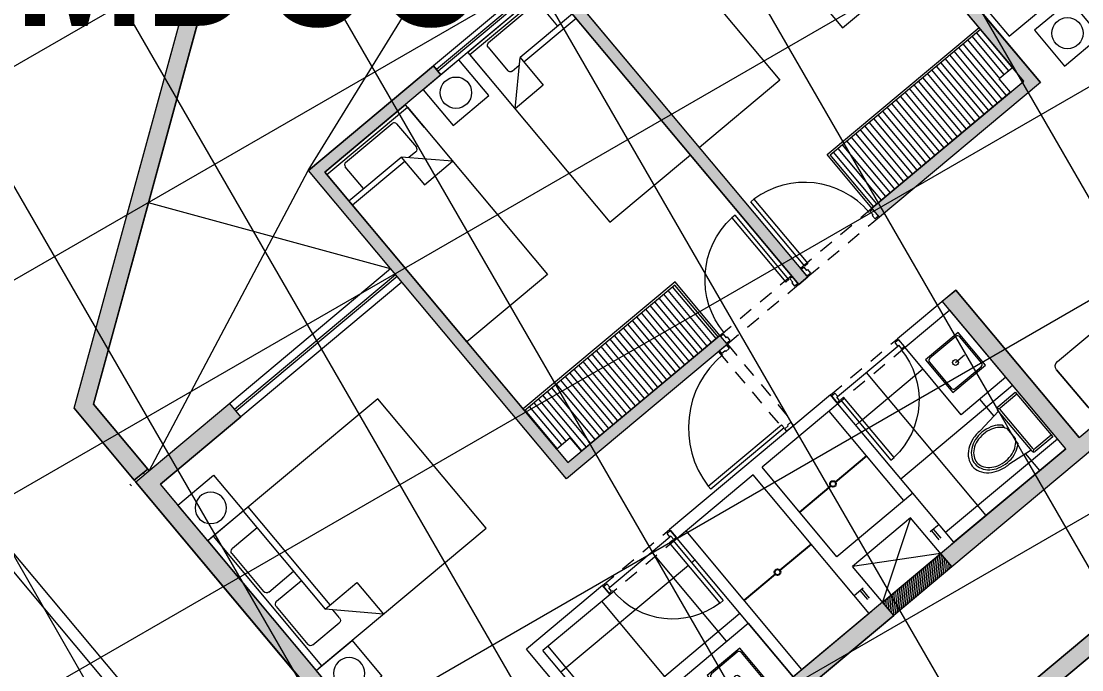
# Model space of a CAD drawing. Header units: inches. Extents: x 0 to 766, y -245 to 236.
# Drawn here: x 228.53 to 237.63, y 38.24 to 43.8 of the extents above; entities that cross this region are included whole.
import ezdxf

# ---------------------------------------------------------------- set-up
doc = ezdxf.new("R2010")
doc.units = ezdxf.units.IN
doc.header["$MEASUREMENT"] = 0
doc.set_wipeout_variables(frame=1)
doc.linetypes.add('DASHED2', pattern=[0.375, 0.25, -0.125])
doc.linetypes.add('HIDDEN2', pattern=[0.1875, 0.125, -0.0625])
for name, color, linetype, lineweight in [('A-PLACAS', 251, 'Continuous', 9), ('CLOSET', 251, 'Continuous', 9), ('DLP_ETAPAS', 251, 'Continuous', 9), ('DLP_HATCH', 251, 'Continuous', 9), ('HATCH', 251, 'Continuous', 9), ('MOBILIARIO', 251, 'Continuous', 9), ('MURO-BAJO', 251, 'Continuous', 9), ('MUROS', 251, 'Continuous', 9), ('PROYECCION', 251, 'DASHED2', 9), ('PROYECCIONES', 251, 'HIDDEN2', 9), ('PUERTAS', 251, 'Continuous', 9), ('SANITARIOS', 251, 'Continuous', 9), ('TITULOS', 251, 'Continuous', 9), ('VIDRIOS', 251, 'Continuous', 9), ('XREF_PAISAJISMO_200612$0$A-MURO BAJO', 251, 'Continuous', 9), ('XREF_PAISAJISMO_200612$0$HATCH MUROS', 251, 'Continuous', 9)]:
    doc.layers.add(name, color=color, linetype=linetype, lineweight=lineweight)
doc.styles.add('2000-TITULO', font='arialbd.ttf', dxfattribs={"width": 0.8, "height": 8})

# ---------------------------------------------------------------- blocks, each defined once
blk = doc.blocks.new('XREF_PAISAJISMO_200612')
at = {"layer": 'XREF_PAISAJISMO_200612$0$HATCH MUROS', "true_color": 0xf8991e, "transparency": 33554636}
h = blk.add_hatch(color=30, dxfattribs=at)
h.dxf.hatch_style = 1
h.paths.add_polyline_path([(73.4924, 36.2502), (73.3773, 36.1539), (72.8606, 36.7714), (74.3053, 42.0551), (79.2839, 46.2217), (81.4673, 46.0278), (81.4972, 46.0528), (81.5935, 45.9378), (81.516, 45.8729), (79.3325, 46.0668), (74.4376, 41.9703), (73.0259, 36.8075)])
at = {"layer": 'XREF_PAISAJISMO_200612$0$A-MURO BAJO', "elevation": 0}
blk.add_lwpolyline([(73.4924, 36.2502), (73.3773, 36.1539), (72.8606, 36.7714), (74.3053, 42.0551), (79.2839, 46.2217), (81.4673, 46.0278), (81.4972, 46.0528), (81.5935, 45.9378), (81.516, 45.8729), (79.3325, 46.0668), (74.4376, 41.9703), (73.0259, 36.8075)], close=True, dxfattribs=at)
blk = doc.blocks.new('paisajismo et 1')
blk.add_blockref('XREF_PAISAJISMO_200612', (0, 0))
blk = doc.blocks.new('P-80 MARCO 3.5x1.5')
at = {"layer": 'PUERTAS'}
for p, q in [((0.038, 0.0762), (0.038, 0.7962)), ((0.038, 0.7962), (0.073, 0.7962)), ((0.073, 0.7962), (0.073, 0.0762)), ((0.038, 0.0762), (0.073, 0.0762))]:
    blk.add_line(p, q, dxfattribs=at)
at = {"layer": 'PUERTAS', "linetype": 'Continuous'}
for p, q in [((0, 0), (0, 0.0762)), ((0, 0.0762), (0.028, 0.0762)), ((0, 0), (0.038, 0)), ((0.028, 0.0762), (0.028, 0.0382)), ((0.028, 0.0382), (0.038, 0.0382)), ((0.038, 0.0382), (0.038, 0)), ((0.762, 0.0382), (0.762, 0)), ((0.772, 0.0382), (0.762, 0.0382)), ((0.8, 0), (0.762, 0)), ((0.8, 0.0762), (0.772, 0.0762)), ((0.772, 0.0762), (0.772, 0.0382)), ((0.8, 0), (0.8, 0.0762))]:
    blk.add_line(p, q, dxfattribs=at)
at = {"layer": 'PUERTAS', "color": 7, "linetype": 'Continuous'}
blk.add_arc((0.0365, 0.0755), 0.7216, 0.05198, 87.09685, dxfattribs=at)
blk = doc.blocks.new('CAMA 2PLAZAS C_VELADOR')
at = {"layer": 'MOBILIARIO'}
for p, q in [((-1.8499, 0), (-0.3999, 0)), ((-1.8499, -0.06), (-1.8499, 0)), ((-0.3999, 0), (-0.3999, -0.06))]:
    blk.add_line(p, q, dxfattribs=at)
at = {"layer": 'MOBILIARIO', "linetype": 'Continuous'}
for p, q in [((-1.8499, -0.06), (-0.3999, -0.06)), ((-1.8499, -1.9), (-1.8499, -0.06)), ((-1.6327, -0.0878), (-1.2086, -0.0878)), ((-1.0413, -0.0878), (-0.6172, -0.0878)), ((-0.3999, -0.06), (-0.3999, -1.9)), ((-1.6633, -0.3958), (-1.6633, -0.1184)), ((-1.1779, -0.1184), (-1.1779, -0.3958)), ((-1.0719, -0.3958), (-1.0719, -0.1184)), ((-0.5866, -0.1184), (-0.5866, -0.4118)), ((-1.8499, -0.396), (-0.7546, -0.396)), ((-0.7546, -0.452), (-1.8499, -0.452)), ((-0.3999, -0.7507), (-0.7546, -0.396)), ((-0.7546, -0.396), (-0.7546, -0.7507)), ((-0.6172, -0.4424), (-0.7082, -0.4424)), ((-0.7546, -0.7507), (-0.3999, -0.7507)), ((-0.3999, -1.9), (-1.8499, -1.9))]:
    blk.add_line(p, q, dxfattribs=at)
at = {"layer": 'MOBILIARIO'}
for points in [[(-2.2499, -0.4), (-1.8499, -0.4), (-1.8499, 0), (-2.2499, 0)], [(-0.4, -0.4), (0, -0.4), (0, 0), (-0.4, 0)]]:
    blk.add_lwpolyline(points, close=True, dxfattribs=at)
for centre in [(-2.0499, -0.2), (-0.2, -0.2)]:
    blk.add_circle(centre, 0.1344, dxfattribs=at)
at = {"layer": 'MOBILIARIO', "linetype": 'Continuous'}
for centre, start, end in [((-1.6327, -0.1184), 90, 180), ((-1.2086, -0.1184), 0, 90), ((-1.0413, -0.1184), 90, 180), ((-0.6172, -0.1184), 0, 90), ((-0.6172, -0.4118), 270, 0)]:
    blk.add_arc(centre, 0.0306, start, end, dxfattribs=at)
blk = doc.blocks.new('1 PLAZA')
for p, q in [((-0.45, 0), (0.45, 0)), ((-0.45, 0), (-0.45, -0.2551)), ((0.45, 0), (0.45, -0.2551)), ((-0.2859, -0.3221), (-0.2859, -0.0781)), ((-0.2592, -0.0513), (0.2619, -0.0513)), ((0.2887, -0.0781), (0.2887, -0.3415)), ((-0.45, -0.3221), (0.1356, -0.3221)), ((0.45, -0.6318), (0.1356, -0.3221)), ((0.1356, -0.3221), (0.1356, -0.6318)), ((0.1356, -0.371), (-0.45, -0.371)), ((0.2619, -0.3683), (0.1825, -0.3683)), ((0.1356, -0.6318), (0.45, -0.6318))]:
    blk.add_line(p, q)
blk.add_lwpolyline([(-0.45, -1.9), (-0.45, -0.0287), (0.45, -0.0287), (0.45, -1.9)], close=True)
for centre, start, end in [((-0.2592, -0.0781), 90, 180), ((0.2619, -0.0781), 0, 90), ((0.2619, -0.3415), 270, 0)]:
    blk.add_arc(centre, 0.0267, start, end)
blk = doc.blocks.new('VELADOR')
blk.add_lwpolyline([(0, 0.4), (0, 0), (0.4, 0), (0.4, 0.4)], close=True)
blk.add_circle((0.2, 0.2), 0.1344)
blk = doc.blocks.new('A$C1EFC3661')
at = {"layer": 'PUERTAS'}
for p, q in [((0.038, 0.0762), (0.038, 0.75)), ((0.038, 0.75), (0.073, 0.75)), ((0.073, 0.75), (0.073, 0.0762)), ((0.038, 0.0762), (0.073, 0.0762))]:
    blk.add_line(p, q, dxfattribs=at)
at = {"layer": 'PUERTAS', "linetype": 'Continuous'}
for p, q in [((0, 0), (0, 0.0762)), ((0, 0.0762), (0.028, 0.0762)), ((0, 0), (0.038, 0)), ((0.028, 0.0762), (0.028, 0.0382)), ((0.028, 0.0382), (0.038, 0.0382)), ((0.038, 0.0382), (0.038, 0)), ((0.712, 0.0382), (0.712, 0)), ((0.722, 0.0382), (0.712, 0.0382)), ((0.75, 0), (0.712, 0)), ((0.75, 0.0762), (0.722, 0.0762)), ((0.722, 0.0762), (0.722, 0.0382)), ((0.75, 0), (0.75, 0.0762))]:
    blk.add_line(p, q, dxfattribs=at)
blk.add_arc((0.038, 0.0762), 0.6738, 89.99756, 90, dxfattribs=at)
at = {"layer": 'PUERTAS', "color": 7, "linetype": 'Continuous'}
blk.add_arc((0.038, 0.0762), 0.6738, 0, 87.02248, dxfattribs=at)
blk = doc.blocks.new('A$C443818C8')
at = {"layer": 'PUERTAS'}
for p, q in [((0.038, 0.0762), (0.038, 0.8962)), ((0.038, 0.8962), (0.073, 0.8962)), ((0.073, 0.8962), (0.073, 0.0762)), ((0.038, 0.0762), (0.073, 0.0762))]:
    blk.add_line(p, q, dxfattribs=at)
at = {"layer": 'PUERTAS', "linetype": 'Continuous'}
for p, q in [((0, 0), (0, 0.0762)), ((0, 0.0762), (0.028, 0.0762)), ((0.028, 0.0762), (0.028, 0.0382)), ((0.028, 0.0382), (0.038, 0.0382)), ((0.038, 0.0382), (0.038, 0)), ((0.862, 0.0382), (0.862, 0)), ((0.872, 0.0382), (0.862, 0.0382)), ((0.9, 0.0762), (0.872, 0.0762)), ((0.872, 0.0762), (0.872, 0.0382)), ((0.9, 0), (0.9, 0.0762)), ((0, 0), (0.038, 0)), ((0.9, 0), (0.862, 0))]:
    blk.add_line(p, q, dxfattribs=at)
at = {"layer": 'PUERTAS', "color": 7, "linetype": 'Continuous'}
blk.add_arc((0.038, 0.0762), 0.82, 0, 87.55371, dxfattribs=at)
blk = doc.blocks.new('MODULAR 2')
blk.add_line((0, 0.03), (0, -0.03))
at = {"layer": 'MOBILIARIO'}
for p, q in [((0, 0.03), (0, 0.57)), ((0.03, 0.6), (0.07, 0.6)), ((0.1, 0.57), (0.1, 0.03)), ((0.1, 0.57), (0.1, 0.03)), ((0.55, 0.6), (0.13, 0.6)), ((0.6, 0.05), (0.6, 0.55)), ((0.07, 0), (0.03, 0)), ((0.03, 0), (0.07, 0)), ((0.13, 0), (0.55, 0)), ((0.55, 0), (0.13, 0)), ((0, -0.57), (0, -0.03)), ((0.1, -0.03), (0.1, -0.57)), ((0.1, -0.03), (0.1, -0.57)), ((0.6, -0.55), (0.6, -0.05)), ((0.03, -0.6), (0.07, -0.6)), ((0.07, -0.6), (0.03, -0.6)), ((0.55, -0.6), (0.13, -0.6)), ((0.13, -0.6), (0.55, -0.6))]:
    blk.add_line(p, q, dxfattribs=at)
for centre, radius, start, end in [((0.03, 0.57), 0.03, 90, 180), ((0.03, 0.57), 0.03, 90, 180), ((0.07, 0.57), 0.03, 0, 90), ((0.13, 0.57), 0.03, 90, 180), ((0.55, 0.55), 0.05, 0, 90), ((0.03, 0.03), 0.03, 180, 270), ((0.03, -0.03), 0.03, 90, 180), ((0.03, -0.03), 0.03, 90, 180), ((0.07, 0.03), 0.03, 270, 0), ((0.13, 0.03), 0.03, 180, 270), ((0.55, 0.05), 0.05, 270, 0), ((0.55, -0.05), 0.05, 360, 90), ((0.07, -0.03), 0.03, 0, 90), ((0.13, -0.03), 0.03, 90, 180), ((0.03, -0.57), 0.03, 180, 270), ((0.07, -0.57), 0.03, 270, 360), ((0.13, -0.57), 0.03, 180, 270), ((0.55, -0.55), 0.05, 270, 0)]:
    blk.add_arc(centre, radius, start, end, dxfattribs=at)
blk = doc.blocks.new('BOWL-ITALGRIF_VARADERO')
blk.add_lwpolyline([(0.1825, 0.1825), (-0.1825, 0.1825), (-0.1825, -0.1825), (0.1825, -0.1825)], close=True)
blk.add_lwpolyline([(0.145, 0.17), (-0.145, 0.17, 0.414214), (-0.17, 0.145), (-0.17, -0.145, 0.414214), (-0.145, -0.17), (0.145, -0.17, 0.414214), (0.17, -0.145), (0.17, 0.145, 0.414214)], format="xyb", close=True)
blk.add_circle((0, 0), 0.025)
at = {"layer": 'PROYECCIONES', "color": 251, "ltscale": 0.1}
blk.add_line((0, 0), (0, -0.1825), dxfattribs=at)
blk = doc.blocks.new('SIFON JET_PLANTA')
blk.add_wipeout([(0, -0.25), (-0.195, -0.25), (-0.1995, -0.2495), (-0.2029, -0.2484), (-0.2029, -0.2484), (-0.2067, -0.2462), (-0.2067, -0.2462), (-0.209, -0.244), (-0.209, -0.244), (-0.2091, -0.2441), (-0.2108, -0.2423), (-0.2108, -0.2423), (-0.2108, -0.2423), (-0.2126, -0.2395), (-0.2126, -0.2395), (-0.2138, -0.2369), (-0.2138, -0.2369), (-0.2147, -0.2335), (-0.215, -0.23), (-0.215, -0.227), (-0.215, -0.2181), (-0.44, -0.19), (-0.4428, -0.19), (-0.4467, -0.1899), (-0.449, -0.1899), (-0.4518, -0.1898), (-0.455, -0.1897), (-0.4568, -0.1896), (-0.4592, -0.1894), (-0.4619, -0.1893), (-0.4639, -0.1891), (-0.4651, -0.189), (-0.4651, -0.189), (-0.4695, -0.1887), (-0.4735, -0.1883), (-0.4761, -0.188), (-0.4785, -0.1877), (-0.4812, -0.1874), (-0.4824, -0.1872), (-0.4862, -0.1867), (-0.4884, -0.1864), (-0.4916, -0.1859), (-0.4936, -0.1856), (-0.495, -0.1854), (-0.4974, -0.1849), (-0.4974, -0.1849), (-0.5022, -0.184), (-0.5066, -0.1832), (-0.5094, -0.1826), (-0.5118, -0.1821), (-0.5151, -0.1813), (-0.5177, -0.1807), (-0.5217, -0.1796), (-0.5238, -0.1791), (-0.5267, -0.1783), (-0.5267, -0.1783), (-0.5296, -0.1775), (-0.5321, -0.1768), (-0.5352, -0.1759), (-0.5385, -0.1749), (-0.5385, -0.1749), (-0.5412, -0.174), (-0.5428, -0.1735), (-0.5449, -0.1728), (-0.5465, -0.1722), (-0.5491, -0.1713), (-0.551, -0.1706), (-0.5543, -0.1693), (-0.5568, -0.1683), (-0.5598, -0.1671), (-0.5614, -0.1664), (-0.5644, -0.1652), (-0.5659, -0.1645), (-0.5675, -0.1637), (-0.5702, -0.1625), (-0.5738, -0.1608), (-0.5759, -0.1598), (-0.5781, -0.1587), (-0.5833, -0.1559), (-0.5871, -0.1538), (-0.5896, -0.1524), (-0.5918, -0.1511), (-0.5936, -0.15), (-0.595, -0.1492), (-0.5964, -0.1483), (-0.5987, -0.1469), (-0.6004, -0.1458), (-0.602, -0.1448), (-0.6039, -0.1435), (-0.6058, -0.1422), (-0.607, -0.1415), (-0.6086, -0.1403), (-0.612, -0.1379), (-0.6142, -0.1363), (-0.6153, -0.1355), (-0.6168, -0.1344), (-0.6179, -0.1335), (-0.6193, -0.1324), (-0.6204, -0.1315), (-0.6215, -0.1307), (-0.6223, -0.13), (-0.6235, -0.1291), (-0.6245, -0.1281), (-0.6245, -0.1281), (-0.6262, -0.1268), (-0.6276, -0.1255), (-0.6288, -0.1244), (-0.6305, -0.123), (-0.6318, -0.1217), (-0.6318, -0.1217), (-0.6335, -0.1201), (-0.6347, -0.119), (-0.6347, -0.119), (-0.6379, -0.1158), (-0.64, -0.1137), (-0.6458, -0.1074), (-0.6494, -0.1032), (-0.6554, -0.0958), (-0.6599, -0.0897), (-0.6623, -0.0862), (-0.6646, -0.0826), (-0.6679, -0.0774), (-0.6706, -0.0727), (-0.6722, -0.0699), (-0.6751, -0.0642), (-0.677, -0.0602), (-0.6779, -0.0581), (-0.6792, -0.0551), (-0.6803, -0.0522), (-0.6814, -0.0492), (-0.6827, -0.0457), (-0.6838, -0.0419), (-0.6855, -0.0361), (-0.6864, -0.0321), (-0.687, -0.0296), (-0.6876, -0.0264), (-0.6881, -0.0232), (-0.6891, -0.0164), (-0.6896, -0.0111), (-0.6899, -0.0065), (-0.69, 0), (-0.6899, 0.0044), (-0.6897, 0.0096), (-0.6893, 0.014), (-0.6887, 0.0194), (-0.6881, 0.0236), (-0.6881, 0.0236), (-0.6872, 0.0284), (-0.6867, 0.031), (-0.6855, 0.0361), (-0.6855, 0.0361), (-0.6838, 0.0421), (-0.6838, 0.0421), (-0.6819, 0.048), (-0.6804, 0.0521), (-0.6793, 0.0547), (-0.6779, 0.0582), (-0.6745, 0.0655), (-0.6745, 0.0655), (-0.6722, 0.0699), (-0.6705, 0.0728), (-0.669, 0.0755), (-0.6672, 0.0785), (-0.665, 0.082), (-0.6634, 0.0845), (-0.6611, 0.088), (-0.657, 0.0936), (-0.657, 0.0936), (-0.6534, 0.0984), (-0.6534, 0.0984), (-0.6503, 0.1023), (-0.6453, 0.108), (-0.6386, 0.1152), (-0.6326, 0.121), (-0.6299, 0.1235), (-0.6251, 0.1276), (-0.6206, 0.1314), (-0.6168, 0.1344), (-0.6106, 0.1389), (-0.6061, 0.142), (-0.6, 0.1461), (-0.5963, 0.1484), (-0.5908, 0.1517), (-0.5862, 0.1543), (-0.5794, 0.158), (-0.5693, 0.1629), (-0.5517, 0.1703), (-0.5465, 0.1722), (-0.5385, 0.1749), (-0.5346, 0.176), (-0.5265, 0.1784), (-0.5216, 0.1797), (-0.5148, 0.1813), (-0.5079, 0.1829), (-0.5016, 0.1842), (-0.4865, 0.1867), (-0.4763, 0.188), (-0.4726, 0.1884), (-0.4636, 0.1892), (-0.4549, 0.1897), (-0.449, 0.1899), (-0.44, 0.19), (-0.4322, 0.191), (-0.215, 0.2181), (-0.215, 0.2234), (-0.215, 0.2278), (-0.2149, 0.2323), (-0.2142, 0.2356), (-0.2129, 0.239), (-0.211, 0.2419), (-0.2091, 0.2441), (-0.2077, 0.2455), (-0.2055, 0.247), (-0.2007, 0.2492), (-0.195, 0.25), (-0.195, 0.25), (-0.1605, 0.25), (-0.0975, 0.25), (-0.0323, 0.25), (0, 0.25)])
for p, q in [((-0.215, 0.2181), (-0.44, 0.19)), ((-0.215, -0.23), (-0.215, 0.23)), ((-0.2091, 0.2441), (-0.1921, 0.2271)), ((-0.195, 0.25), (0, 0.25)), ((-0.195, -0.22), (-0.195, 0.22)), ((-0.185, 0.23), (0, 0.23)), ((0, 0.25), (0, -0.25)), ((-0.265, 0.0718), (-0.265, 0.1028)), ((-0.255, -0.0562), (-0.255, 0.0562)), ((-0.265, -0.1028), (-0.265, -0.0718)), ((-0.215, -0.2181), (-0.44, -0.19)), ((-0.2091, -0.2441), (-0.1921, -0.2271)), ((0, -0.25), (-0.195, -0.25)), ((0, -0.23), (-0.185, -0.23))]:
    blk.add_line(p, q)
for points in [[(-0.44, 0.19, 0.076393), (-0.5385, 0.1749, 0.086437), (-0.6168, 0.1344, 0.105872), (-0.6722, 0.0699, 0.125404), (-0.69, 0, 0.125404), (-0.6722, -0.0699, 0.105872), (-0.6168, -0.1344, 0.086437), (-0.5385, -0.1749, 0.076393), (-0.44, -0.19, 0.076393)], [(-0.265, 0.1028, 0.0362), (-0.2844, 0.1202, 0.08725), (-0.3535, 0.1565, 0.077598), (-0.44, 0.17, 0.077598), (-0.5265, 0.1565, 0.08725), (-0.5956, 0.1202, 0.105601), (-0.6443, 0.0627, 0.12364), (-0.66, 0, 0.12364), (-0.6443, -0.0627, 0.105601), (-0.5956, -0.1202, 0.08725), (-0.5265, -0.1565, 0.077598), (-0.44, -0.17, 0.077598)], [(-0.255, 0.0562, 0.100268), (-0.2967, 0.1044, 0.08725), (-0.3596, 0.1374, 0.077598), (-0.44, 0.15, 0.077598), (-0.5204, 0.1374, 0.08725), (-0.5833, 0.1044, 0.105601), (-0.6266, 0.0532, 0.12364), (-0.64, 0, 0.12364), (-0.6266, -0.0532, 0.105601), (-0.5833, -0.1044, 0.08725), (-0.5204, -0.1374, 0.077598), (-0.44, -0.15, 0.077598)], [(-0.44, -0.15, 0.077598), (-0.3596, -0.1374, 0.08725), (-0.2967, -0.1044, 0.100268), (-0.255, -0.0562, 0.12364)], [(-0.44, -0.17, 0.077598), (-0.3535, -0.1565, 0.08725), (-0.2844, -0.1202, 0.0362), (-0.265, -0.1028, 0.12364)]]:
    blk.add_lwpolyline(points, format="xyb")
for centre, radius, start, end in [((-0.195, 0.23), 0.02, 90, 180), ((-0.185, 0.22), 0.01, 90, 180), ((-0.195, -0.23), 0.02, 180, 270), ((-0.185, -0.22), 0.01, 180, 270)]:
    blk.add_arc(centre, radius, start, end)
blk = doc.blocks.new('A$C2A08204E')
for p, q in [((0, 0), (0, 1.76)), ((0, 1.76), (2.575, 1.76)), ((2.575, 1.76), (2.575, 1.01)), ((0.175, 0.175), (0.175, 1.585)), ((0.175, 1.585), (2.4, 1.585)), ((0.185, 1.575), (0.75, 1.575)), ((0.185, 1.01), (0.185, 1.575)), ((0.75, 1.01), (0.75, 1.575)), ((0.76, 1.575), (1.565, 1.575)), ((0.76, 1.01), (0.76, 1.575)), ((1.565, 1.575), (1.565, 1.01)), ((1.585, 1.575), (2.39, 1.575)), ((1.585, 1.01), (1.585, 1.575)), ((2.39, 1.575), (2.39, 1.01)), ((2.4, 1.01), (2.4, 1.585)), ((0.185, 1.01), (0.75, 1.01)), ((2.575, 1.01), (0.76, 1.01)), ((0.185, 0.185), (0.185, 1)), ((0.75, 1), (0.185, 1)), ((0.75, 1), (0.75, 0)), ((0.75, 0.185), (0.185, 0.185)), ((0.75, 0.175), (0.175, 0.175)), ((0.75, 0), (0, 0))]:
    blk.add_line(p, q)
blk = doc.blocks.new('ESTRUCTURAS_PISO-1')
at = {"layer": 'HATCH'}
h = blk.add_hatch(color=256, dxfattribs=at)
h.dxf.hatch_style = 1
h.paths.add_polyline_path([(0.15, 19.45), (0.15, 14.6), (0, 14.6), (0, 19.45)])
h.paths.add_polyline_path([(0.15, 25.95), (-5.75, 25.95), (-5.75, 24.9), (-5.6, 24.9), (-5.6, 25.8), (0, 25.8), (0, 20.55), (-1.4, 20.55), (-1.4, 20.45), (0, 20.45), (0, 19.5), (1.8, 19.5), (1.8, 20.15), (1.7, 20.15), (1.7, 19.65), (0.15, 19.65)])
h.paths.add_polyline_path([(-2.4, 21.4), (-2.3, 21.4), (-2.3, 23.1), (-5.75, 23.1), (-5.75, 21.8), (-5.65, 21.8), (-5.65, 23), (-2.4, 23)], flags=17)
h.paths.add_polyline_path([(-5.75, 20.45), (-2.3, 20.45), (-2.3, 20.6), (-5.75, 20.6)], flags=17)
h.paths.add_polyline_path([(-6.25, 17.5), (-6.25, 17.75), (-5, 17.75), (-5, 17.5)])
h.paths.add_polyline_path([(1.15, 15.1), (1.05, 15.1), (1.05, 13.1), (0.15, 13.1), (0.15, 13.7), (0, 13.7), (0, 13.025), (0, 12.35), (0.15, 12.35), (0.15, 12.95), (1.05, 12.95), (1.05, 10.95), (1.15, 10.95), (1.15, 12.95), (6.4, 12.95), (6.4, 12.6), (6.55, 12.6), (6.55, 13.025), (6.55, 13.45), (6.4, 13.45), (6.4, 13.1), (1.15, 13.1)])
h.paths.add_polyline_path([(0.15, 6.5), (0.15, 11.45), (0, 11.45), (0, 6.6), (-1.45, 6.6), (-1.45, 7.05), (-4.1, 7.05), (-4.1, 6.9), (-1.6, 6.9), (-1.6, 6.45), (0, 6.45), (0, 1.15), (-0.9, 1.15), (-0.9, 1), (0, 1), (0, 0), (4.6, 0), (4.6, 0.15), (0.15, 0.15), (0.15, 6.35), (1.8, 6.35), (1.8, 6.5)])
h.paths.add_polyline_path([(2.7, 5.55), (6.15, 5.55), (6.15, 5.65), (2.7, 5.65)])
h.paths.add_polyline_path([(2.7, 6.45), (2.8, 6.45), (2.8, 8.15), (6.05, 8.15), (6.05, 6.85), (6.15, 6.85), (6.15, 8.25), (2.7, 8.25)])
h.paths.add_polyline_path([(2.8, 3.05), (6.05, 3.05), (6.05, 4.35), (6.15, 4.35), (6.15, 2.9), (2.7, 2.9), (2.7, 4.75), (2.8, 4.75)])
h.paths.add_polyline_path([(-8.4, 9.4), (-8.4, 9.3), (-6.65, 9.3), (-6.65, 8.4), (-7.25, 8.4), (-7.25, 8.25), (-6.5, 8.25), (-6.5, 15.55), (-4, 15.55), (-4, 8.25), (-1.9, 8.25), (-1.9, 8.4), (-3.85, 8.4), (-3.85, 12.1), (-1.2, 12.1), (-1.2, 12.25), (-3.85, 12.25), (-3.85, 13.85), (-1.2, 13.85), (-1.2, 14), (-3.85, 14), (-3.85, 15.7), (-6.65, 15.7), (-6.65, 9.4)])
h.paths.add_polyline_path([(-10.9, 0.4), (-10.75, 0.4), (-10.75, 3.5), (-10.6, 3.5), (-10.6, 0.2), (-10.9, 0.2)])
h.paths.add_polyline_path([(-6.15, 5.25), (-6.3, 5.25), (-6.3, 6.9), (-11.1, 6.9), (-11.1, 7.05), (-4.75, 7.05), (-4.75, 6.9), (-6.15, 6.9)])
h.paths.add_polyline_path([(-12, 6.9), (-12.6, 6.9), (-12.6, 6), (-10.6, 6), (-10.6, 5.9), (-12.6, 5.9), (-12.6, 0.4), (-12.45, 0.4), (-12.45, 0.2), (-12.6, 0.2), (-12.75, 0.2), (-12.75, 6.9), (-14.95, 6.9), (-14.95, 7.05), (-12.6, 7.05), (-12, 7.05)])
h.paths.add_polyline_path([(-6.2, 4.25), (-7.8, 4.25), (-7.8, 0.8), (-6.6, 0.8), (-6.6, 0.7), (-7.9, 0.7), (-7.9, 4.35), (-6.2, 4.35)])
h.paths.add_polyline_path([(-5.3, 4.35), (-5.3, 0.7), (-5.4, 0.7), (-5.4, 4.35)])
h.paths.add_polyline_path([(-2.8, 4.25), (-4.5, 4.25), (-4.5, 4.35), (-2.7, 4.35), (-2.7, 0.7), (-4.1, 0.7), (-4.1, 0.8), (-2.8, 0.8)])
h.paths.add_polyline_path([(-8.1, 14.9), (-8.4, 14.9), (-8.4, 11.8), (-8.25, 11.8), (-8.25, 14.7), (-8.1, 14.7)])
h.paths.add_polyline_path([(-16.3, 11.05), (-14.6, 11.05), (-14.6, 10.95), (-16.4, 10.95), (-16.4, 14.4), (-15, 14.4), (-15, 14.3), (-16.3, 14.3)])
h.paths.add_polyline_path([(-12.8, 10.05), (-12.8, 8.4), (-8.15, 8.4), (-8.15, 8.25), (-14.35, 8.25), (-14.35, 8.4), (-12.95, 8.4), (-12.95, 10.05)])
h.paths.add_polyline_path([(-13.7, 10.95), (-13.7, 14.4), (-13.8, 14.4), (-13.8, 10.95)])
h.paths.add_polyline_path([(-19.1, 8.4), (-19.1, 13.15), (-18.2, 13.15), (-18.2, 13.3), (-19.25, 13.3), (-19.25, 8.25), (-15, 8.25), (-15, 8.4)])
h.paths.add_polyline_path([(-11.2, 11.05), (-11.2, 14.3), (-12.45, 14.3), (-12.45, 14.4), (-11.1, 14.4), (-11.1, 10.95), (-12.9, 10.95), (-12.9, 11.05)])
h.paths.add_polyline_path([(-19.1, 0.85), (-17.8, 0.85), (-17.8, 0.7), (-19.25, 0.7), (-19.25, 7.05), (-17.65, 7.05), (-17.65, 6.9), (-19.1, 6.9), (-19.1, 4.6), (-16.9, 4.6), (-16.9, 4.5), (-19.1, 4.5)])
h.paths.add_polyline_path([(-16, 0.7), (-15.85, 0.7), (-15.85, 4.5), (-16, 4.5)])
h.paths.add_polyline_path([(-23.7117, 4.695), (-26.8328, 2.5272), (-26.7757, 2.4451), (-23.6547, 4.6128)])
h.paths.add_polyline_path([(-26.5244, 11.8122), (-27.6653, 13.4548), (-27.5421, 13.5404), (-26.4012, 11.8978), (-25.7851, 12.3256), (-25.3573, 11.7096), (-25.4805, 11.6241), (-25.8228, 12.1169), (-26.562, 11.6034), (-25.4211, 9.9608), (-25.5032, 9.9037), (-26.6441, 11.5464), (-30.8739, 8.6085), (-30.6743, 8.321), (-30.7975, 8.2355), (-31.2824, 8.9336), (-31.1592, 9.0192), (-30.9595, 8.7317)])
h.paths.add_polyline_path([(-22.35, 2.3), (-22.95, 2.3), (-22.95, 2.3712), (-23.7733, 3.5565), (-23.1983, 3.9558), (-23.1413, 3.8737), (-23.6341, 3.5314), (-22.8483, 2.4), (-22.25, 2.4), (-22.25, 0.2), (-22.95, 0.2), (-22.95, 0.3), (-22.35, 0.3)])
h.paths.add_polyline_path([(-25.968, 1.5451), (-26.0912, 1.4595), (-25.2164, 0.2), (-24.15, 0.2), (-24.15, 0.35), (-25.1379, 0.35)])
h.paths.add_polyline_path([(-24.2502, 5.295), (-25.22, 6.6912), (-28.1768, 4.6376), (-27.4352, 3.5699), (-27.5173, 3.5128), (-28.316, 4.6627), (-25.1949, 6.8304), (-24.1681, 5.352)])
h.paths.add_polyline_path([(-19.4, 0.7), (-20.45, 0.7), (-20.45, 0.85), (-19.55, 0.85), (-19.55, 6.9), (-20.8, 6.9), (-20.8, 7.05), (-19.4, 7.05)])
h.paths.add_polyline_path([(-24.9671, 10.8849), (-23.1416, 8.2566), (-24.4558, 7.3438), (-24.3987, 7.2617), (-23.2488, 8.0604), (-22.4428, 6.9), (-21.2, 6.9), (-21.2, 7.05), (-22.3644, 7.05), (-23.0971, 8.1049), (-22.9328, 8.219), (-24.8439, 10.9704)])
h.paths.add_polyline_path([(-29.6365, 12.0857), (-29.5509, 11.9625), (-32.0149, 10.2512), (-31.9293, 10.128), (-32.1346, 9.9854), (-32.3058, 10.2318)])
h.paths.add_polyline_path([(-36.7796, 20.0913), (-32.9194, 22.7724), (-33.0049, 22.8956), (-36.9884, 20.1289), (-36.3894, 19.2665), (-36.2662, 19.3521)])
h.paths.add_polyline_path([(-33.4575, 18.9895), (-32.4877, 17.5933), (-32.4056, 17.6503), (-33.4324, 19.1287), (-36.4303, 17.0465), (-35.6316, 15.8967), (-35.5495, 15.9537), (-36.2911, 17.0214)])
h.paths.add_polyline_path([(-31.9492, 16.9933), (-34.9471, 14.9111), (-34.89, 14.8289), (-31.8922, 16.9111)])
h.paths.add_polyline_path([(-33.4103, 12.8737), (-34.1233, 13.9004), (-34.2055, 13.8434), (-33.4354, 12.7346), (-30.4375, 14.8167), (-31.4358, 16.2541), (-31.518, 16.197), (-30.5767, 14.8418)])
h.paths.add_polyline_path([(-26.3945, 13.7287), (-26.5177, 13.6432), (-29.2559, 17.5855), (-29.1327, 17.6711)])
h.paths.add_polyline_path([(6.4, 14.95), (3.55, 14.95), (3.55, 15.1), (6.65, 15.1), (6.65, 14.8), (6.4, 14.8)])
h.paths.add_polyline_path([(2.7, 20.4), (6.15, 20.4), (6.15, 20.5), (2.7, 20.5)])
h.paths.add_polyline_path([(6.15, 17.8), (6.15, 19.2), (6.05, 19.2), (6.05, 17.9), (2.8, 17.9), (2.8, 19.6), (2.7, 19.6), (2.7, 17.8)])
h.paths.add_polyline_path([(5.05, 25.95), (0.2, 25.95), (0.2, 25.8), (4.9, 25.8), (4.9, 24.9), (5.05, 24.9)])
h.paths.add_polyline_path([(2.7, 23.1), (2.7, 21.3), (2.8, 21.3), (2.8, 23), (6.05, 23), (6.05, 21.7), (6.15, 21.7), (6.15, 23.1)])
h.paths.add_polyline_path([(-23.7523, 12.6418), (-22.0124, 10.1367), (-22.5463, 9.7659), (-22.6318, 9.8892), (-22.2212, 10.1744), (-23.8755, 12.5562), (-24.2862, 12.271), (-25.7123, 14.3243), (-25.5891, 14.4099), (-24.2485, 12.4797), (-23.2219, 13.1928), (-24.5054, 15.0408), (-24.9161, 14.7556), (-24.9731, 14.8377), (-24.4393, 15.2085), (-23.0987, 13.2784), (-18.7867, 16.2733), (-18.8723, 16.3965), (-18.708, 16.5106), (-18.5369, 16.2642)])
h.paths.add_polyline_path([(-20.0417, 18.0802), (-19.9562, 17.957), (-19.7919, 18.0711), (-19.963, 18.3175), (-22.4681, 16.5776), (-22.3825, 16.4544)])
h.paths.add_polyline_path([(-29.1612, 17.7122), (-30.6396, 16.6853), (-30.7252, 16.8085), (-29.37, 17.7498), (-32.9639, 22.9242), (-27.5431, 26.6892), (-26.8015, 25.6215), (-26.9247, 25.5359), (-27.5807, 26.4804), (-32.7551, 22.8865), (-29.8457, 18.6978), (-28.4906, 19.639), (-28.4335, 19.5569), (-29.7887, 18.6156)])
h.paths.add_polyline_path([(-27.4947, 19.7828), (-27.4376, 19.7007), (-24.5219, 21.7258), (-24.579, 21.808)])
h.paths.add_polyline_path([(-27.8689, 20.4969), (-27.951, 20.4399), (-28.9779, 21.9183), (-25.7747, 24.1431), (-25.7176, 24.0609), (-26.0051, 23.8613), (-25.2635, 22.7936), (-25.3456, 22.7365), (-26.0872, 23.8042), (-28.8387, 21.8932)])
h.paths.add_polyline_path([(-26.9812, 19.0436), (-26.0115, 17.6474), (-23.0958, 19.6725), (-23.8374, 20.7402), (-23.9195, 20.6832), (-23.2349, 19.6976), (-25.9864, 17.7866), (-26.8991, 19.1007)])
h.paths.add_polyline_path([(6.4, 11.25), (6.4, 11.1), (3.55, 11.1), (3.55, 10.95), (6.65, 10.95), (6.65, 11.25)])
edge = h.paths.add_edge_path()
edge.add_line((-29.9383, 6.8232), (-27.4744, 8.5346))
edge.add_line((-27.4744, 8.5346), (-27.5599, 8.6578))
edge.add_line((-27.5599, 8.6578), (-29.8186, 7.089))
edge.add_line((-29.8186, 7.089), (-29.9041, 7.2122))
edge.add_line((-29.9041, 7.2122), (-30.1095, 7.0696))
edge.add_line((-30.1095, 7.0696), (-29.9383, 6.8232))
edge = h.paths.add_edge_path(flags=17)
edge.add_line((-6.65, 15.7), (-6.25, 15.7))
h.paths.add_polyline_path([(-1.45, 15.4), (-1.45, 16.25), (-1.2, 16.25), (-1.2, 15.4)])
h.paths.add_polyline_path([(-2.6, 17.5), (-2.6, 17.75), (-1.5, 17.75), (-1.5, 17.5)])
h.paths.add_polyline_path([(-17.35, 7.05), (-15.85, 7.05), (-15.85, 6.9), (-17.35, 6.9)])
at = {"layer": 'A-PLACAS', "elevation": 0}
for points in [[(-16.3, 11.05), (-14.6, 11.05), (-14.6, 10.95), (-16.4, 10.95), (-16.4, 14.4), (-15, 14.4), (-15, 14.3), (-16.3, 14.3)], [(-13.7, 10.95), (-13.7, 14.4), (-13.8, 14.4), (-13.8, 10.95)], [(-11.2, 11.05), (-11.2, 14.3), (-12.45, 14.3), (-12.45, 14.4), (-11.1, 14.4), (-11.1, 10.95), (-12.9, 10.95), (-12.9, 11.05)], [(-19.1, 8.4), (-19.1, 13.15), (-18.2, 13.15), (-18.2, 13.3), (-19.25, 13.3), (-19.25, 8.25), (-15, 8.25), (-15, 8.4)], [(-12.8, 10.05), (-12.8, 8.4), (-8.15, 8.4), (-8.15, 8.25), (-14.35, 8.25), (-14.35, 8.4), (-12.95, 8.4), (-12.95, 10.05)], [(-12, 6.9), (-12.6, 6.9), (-12.6, 6), (-10.6, 6), (-10.6, 5.9), (-12.6, 5.9), (-12.6, 0.4), (-12.45, 0.4), (-12.45, 0.2), (-12.6, 0.2), (-12.75, 0.2), (-12.75, 6.9), (-14.95, 6.9), (-14.95, 7.05), (-12.6, 7.05), (-12.6, 7.05), (-12, 7.05)]]:
    blk.add_lwpolyline(points, close=True, dxfattribs=at)
blk = doc.blocks.new('TORRE-A_PLAN-GEN')
at = {"layer": 'HATCH'}
h = blk.add_hatch(dxfattribs=at)
h.set_pattern_fill('_USER', color=256, scale=0.05, angle=145.21776, pattern_type=0)
h.set_pattern_definition([(145.2178, (22.16794, 16.001494), (-0.028523, -0.0410663), [])])
h.paths.add_polyline_path([(22.0824, 15.8783), (21.9592, 15.9639), (22.0447, 16.0871), (21.6916, 16.3324), (20.7332, 14.9525), (21.2096, 14.6217)])
h = blk.add_hatch(dxfattribs=at)
h.set_pattern_fill('_USER', color=256, scale=0.05, angle=145.21776, pattern_type=0)
h.set_pattern_definition([(145.2178, (18.7658, 12.155017), (-0.028523, -0.0410663), [])])
h.paths.add_polyline_path([(19.1354, 11.8983), (19.221, 12.0215), (19.3442, 11.9359), (20.217, 13.1926), (19.7406, 13.5234), (18.7822, 12.1436)])
h = blk.add_hatch(dxfattribs=at)
h.set_pattern_fill('_USER', color=256, scale=0.6, angle=145.21776, double=1, pattern_type=0)
h.set_pattern_definition([(145.218, (22.6331, 12.0258), (-0.34228, -0.4928), []), (235.218, (22.6331, 12.0258), (0.4928, -0.34228), [])])
h.paths.add_polyline_path([(21.4011, 12.8815), (21.3502, 12.9168), (21.3691, 12.9439), (21.9459, 12.5494), (21.9658, 12.5781), (21.3919, 12.9768), (21.3662, 12.9398), (21.335, 12.9615), (21.3407, 12.9697), (21.7309, 13.5315), (21.7621, 13.5098), (21.7781, 13.5328), (22.4039, 13.0982), (22.6891, 13.5088), (23.3462, 13.0525), (22.6331, 12.0258)])
h.paths.add_polyline_path([(21.9658, 12.5781), (21.9459, 12.5494), (21.3719, 12.948), (21.3919, 12.9767)], flags=17)
h = blk.add_hatch(dxfattribs=at)
h.set_pattern_fill('ANSI31', color=256, scale=0.005, angle=235.21776)
h.set_pattern_definition([(280.2177591, (-2243.299142, -4561.412712), (0.015623233175, 0.002816062882), [])])
h.paths.add_polyline_path([(22.6707, 11.817), (22.2999, 11.2832), (22.1767, 11.3687), (22.5475, 11.9026)])
h = blk.add_hatch(dxfattribs=at)
h.set_pattern_fill('_USER', color=256, scale=0.6, angle=145.21776, double=1, pattern_type=0)
h.set_pattern_definition([(145.218, (21.60625, 10.5474), (-0.34228, -0.4928), []), (235.218, (21.60625, 10.5474), (0.4928, -0.34228), [])])
h.paths.add_polyline_path([(19.4775, 10.1996), (20.7506, 9.3154), (21.1784, 9.9314), (20.6856, 10.2737), (21.1135, 10.8897), (20.3743, 11.4031), (20.3234, 11.4384), (20.3075, 11.4154), (20.2762, 11.4371), (20.2705, 11.4289), (19.886, 10.8753), (19.8803, 10.8671), (19.9116, 10.8454), (19.8956, 10.8224), (19.9054, 10.8156)])
h.paths.add_polyline_path([(20.2818, 11.3785), (20.3017, 11.4072), (20.8552, 11.0228), (20.8352, 10.9941)], flags=16)
for p, q in [((21.7136, 12.5426, 0), (21.514, 12.2552, 0)), ((21.4855, 12.2141, 0), (21.2858, 11.9267, 0)), ((21.4546, 11.6876, 0), (21.255, 11.4002, 0)), ((21.2264, 11.3591, 0), (21.0268, 11.0717, 0))]:
    blk.add_line(p, q)
for centre in [(21.4997, 12.2347, 0), (21.2407, 11.3796, 0)]:
    blk.add_circle(centre, 0.025)
at = {"layer": 'CLOSET', "elevation": 0}
for points in [[(21.1982, 14.6052), (20.7054, 14.9475), (21.6752, 16.3438)], [(21.2096, 14.6217), (20.7332, 14.9525), (21.6916, 16.3324)], [(20.2284, 13.209), (19.7356, 13.5513), (18.7658, 12.155)], [(20.217, 13.1926), (19.7406, 13.5234), (18.7822, 12.1436)]]:
    blk.add_lwpolyline(points, dxfattribs=at)
at = {"layer": 'HATCH'}
for p, q in [((21.3407, 12.9697, 0), (21.7252, 13.5233, 0)), ((19.886, 10.8753, 0), (20.2705, 11.4289, 0))]:
    blk.add_line(p, q, dxfattribs=at)
at = {"layer": 'MURO-BAJO'}
for p, q in [((17.9333, 15.7771, 0), (17.2488, 14.7915, 0)), ((18.0154, 15.72, 0), (17.3309, 14.7344, 0)), ((17.3536, 13.0141, 0), (16.3267, 11.5357, 0)), ((17.4768, 12.9286, 0), (16.4499, 11.4502, 0))]:
    blk.add_line(p, q, dxfattribs=at)
at = {"layer": 'MURO-BAJO', "color": 4}
for p, q in [((22.1243, 12.2574, 0), (21.303, 12.8279, 0)), ((22.1813, 12.3396, 0), (21.36, 12.91, 0)), ((21.6633, 10.6295, 0), (20.3902, 11.5138, 0)), ((21.6063, 10.5474, 0), (20.3332, 11.4316, 0))]:
    blk.add_line(p, q, dxfattribs=at)
at = {"layer": 'MURO-BAJO', "elevation": 0}
blk.add_lwpolyline([(21.1784, 9.9314), (20.6856, 10.2737), (21.1135, 10.8897), (21.6063, 10.5474)], dxfattribs=at)
at = {"layer": 'MUROS'}
for p, q in [((22.3071, 16.0266, 0), (19.4735, 17.9947, 0)), ((22.0447, 16.0871, 0), (19.4986, 17.8555, 0)), ((22.3071, 16.0266, 0), (21.2803, 14.5482, 0)), ((22.0447, 16.0871, 0), (21.9592, 15.9639, 0)), ((22.0824, 15.8783, 0), (21.9592, 15.9639, 0)), ((20.8239, 13.8911, 0), (17.9904, 15.8592, 0)), ((22.0824, 15.8783, 0), (21.1982, 14.6052, 0)), ((20.7669, 13.809, 0), (17.9333, 15.7771, 0)), ((17.2488, 14.7915, 0), (16.4501, 13.6416, 0)), ((17.3309, 14.7344, 0), (17.2488, 14.7915, 0)), ((17.3309, 14.7344, 0), (16.5893, 13.6667, 0)), ((21.2803, 14.5482, 0), (21.1982, 14.6052, 0)), ((22.0765, 14.1169, 0), (21.7057, 13.5831, 0)), ((23.4317, 13.1757, 0), (22.0765, 14.1169, 0)), ((22.0731, 13.9367, 0), (21.7879, 13.526, 0)), ((23.3462, 13.0525, 0), (22.0731, 13.9367, 0)), ((20.8239, 13.8911, 0), (20.7669, 13.809, 0)), ((19.1354, 11.8983, 0), (16.5893, 13.6667, 0)), ((19.2837, 11.6736, 0), (16.4501, 13.6416, 0)), ((21.7879, 13.526, 0), (21.7057, 13.5831, 0)), ((20.2284, 13.209, 0), (19.3442, 11.9359, 0)), ((20.3105, 13.1519, 0), (20.2284, 13.209, 0)), ((20.3105, 13.1519, 0), (19.2837, 11.6736, 0)), ((23.3462, 13.0525, 0), (22.6331, 12.0258, 0)), ((21.2779, 12.9671, 0), (20.2511, 11.4887, 0)), ((21.36, 12.91, 0), (21.2779, 12.9671, 0)), ((21.36, 12.91, 0), (20.8751, 12.2119, 0)), ((22.1813, 12.3396, 0), (21.6965, 11.6414, 0)), ((22.6331, 12.0258, 0), (22.1813, 12.3396, 0)), ((21.6965, 11.6414, 0), (20.8751, 12.2119, 0)), ((20.8181, 12.1298, 0), (20.3332, 11.4316, 0)), ((22.0911, 11.2455, 0), (20.8181, 12.1298, 0)), ((22.219, 12.1308, 0), (21.8482, 11.5969, 0)), ((22.6707, 11.817, 0), (22.219, 12.1308, 0)), ((19.221, 12.0215, 0), (19.1354, 11.8983, 0)), ((19.3442, 11.9359, 0), (19.221, 12.0215, 0)), ((22.2999, 11.2832, 0), (21.8482, 11.5969, 0)), ((16.3267, 11.5357, 0), (15.7278, 10.6734, 0)), ((16.4499, 11.4502, 0), (16.3267, 11.5357, 0)), ((20.3332, 11.4316, 0), (20.2511, 11.4887, 0)), ((16.4499, 11.4502, 0), (15.9365, 10.711, 0)), ((22.2999, 11.2832, 0), (19.8755, 7.7925, 0)), ((22.0911, 11.2455, 0), (20.7506, 9.3154, 0)), ((19.8232, 10.8727, 0), (19.3383, 10.1745, 0)), ((19.9054, 10.8156, 0), (19.8232, 10.8727, 0)), ((19.9054, 10.8156, 0), (19.4775, 10.1996, 0)), ((19.8755, 7.7925, 0), (15.7278, 10.6734, 0)), ((18.4826, 8.9426, 0), (15.9365, 10.711, 0)), ((20.7506, 9.3154, 0), (19.4775, 10.1996, 0)), ((20.6935, 9.2333, 0), (19.3383, 10.1745, 0))]:
    blk.add_line(p, q, dxfattribs=at)
at = {"layer": 'MUROS', "color": 4}
for p, q in [((15.7684, 10.7669, 0), (15.7848, 10.7555, 0)), ((15.6828, 10.6437, 0), (15.6992, 10.6323, 0))]:
    blk.add_line(p, q, dxfattribs=at)
at = {"layer": 'MUROS', "elevation": 0}
for points in [[(23.4317, 13.1757), (26.0844, 16.9948), (26.2076, 16.9093), (22.6707, 11.817)], [(24.6546, 12.5698), (24.6546, 12.5698), (23.314, 10.6397), (23.4372, 10.5541), (24.6922, 12.361), (30.1951, 8.539), (30.2807, 8.6622)]]:
    blk.add_lwpolyline(points, dxfattribs=at)
at = {"layer": 'MUROS', "color": 3, "elevation": 0}
blk.add_lwpolyline([(22.6707, 11.817), (22.2999, 11.2832), (22.1767, 11.3687), (22.5475, 11.9026)], close=True, dxfattribs=at)
at = {"layer": 'PROYECCION', "ltscale": 0.25}
for p, q in [((22.4688, 12.1399, 0), (22.3832, 12.0167, 0)), ((22.4203, 12.0701, 0), (22.5846, 11.956, 0)), ((22.4317, 12.0865, 0), (22.596, 11.9724, 0)), ((22.6331, 12.0258, 0), (22.5475, 11.9026, 0)), ((21.9269, 11.3596, 0), (22.0124, 11.4828, 0)), ((21.964, 11.413, 0), (22.1282, 11.2989, 0)), ((21.9754, 11.4294, 0), (22.1396, 11.3154, 0)), ((22.0911, 11.2455, 0), (22.1767, 11.3687, 0))]:
    blk.add_line(p, q, dxfattribs=at)
at = {"layer": 'PROYECCIONES'}
for p, q in [((20.7418, 13.9482, 0), (21.1982, 14.6052, 0)), ((21.2803, 14.5482, 0), (20.8239, 13.8911, 0)), ((20.2284, 13.209, 0), (20.6847, 13.866, 0)), ((20.7669, 13.809, 0), (20.3105, 13.1519, 0)), ((21.2779, 12.9671, 0), (21.7057, 13.5831, 0)), ((21.7879, 13.526, 0), (21.36, 12.91, 0)), ((20.3105, 13.1519, 0), (21.0497, 12.6385, 0)), ((20.2535, 13.0698, 0), (20.9927, 12.5564, 0)), ((19.8232, 10.8727, 0), (20.2511, 11.4887, 0)), ((20.3332, 11.4316, 0), (19.9054, 10.8156, 0))]:
    blk.add_line(p, q, dxfattribs=at)
at = {"layer": 'PROYECCIONES', "linetype": 'Continuous', "ltscale": 0.5}
for p, q in [((22.219, 12.1308, 0), (22.1767, 11.3687, 0)), ((22.5475, 11.9026, 0), (21.8482, 11.5969, 0))]:
    blk.add_line(p, q, dxfattribs=at)
at = {"layer": 'VIDRIOS'}
for p, q in [((17.9662, 15.7543, 0), (17.2816, 14.7687, 0)), ((17.9826, 15.7429, 0), (17.298, 14.7573, 0)), ((17.407, 12.9771, 0), (16.3801, 11.4987, 0)), ((17.4234, 12.9656, 0), (16.3966, 11.4873, 0))]:
    blk.add_line(p, q, dxfattribs=at)
at = {"rotation": 55.21775912192494}
blk.add_blockref('ESTRUCTURAS_PISO-1', (37.6327, 18.8968, 0), dxfattribs=at)
at = {"layer": 'MOBILIARIO', "xscale": -0.9999999999999997, "rotation": 145.2177590968038}
blk.add_blockref('A$C2A08204E', (20.8346, 19.2531, 0), dxfattribs=at)
at = {"layer": 'MOBILIARIO', "extrusion": (3.97374e-09, -5.74359e-08, -1), "zscale": -1, "rotation": 304.7822409031961}
for p in [(-19.2419, 17.4859, 0), (-17.7587, 15.3505, 0)]:
    blk.add_blockref('1 PLAZA', p, dxfattribs=at)
at = {"layer": 'MOBILIARIO', "extrusion": (-5.52087e-08, -1.63303e-08, 1), "rotation": 55.21775909680377}
for name, p in [('VELADOR', (22.4703, 16.2177, 0)), ('1 PLAZA', (18.3292, 16.1717, 0)), ('VELADOR', (17.5453, 14.342, 0)), ('1 PLAZA', (16.846, 14.0363, 0))]:
    blk.add_blockref(name, p, dxfattribs=at)
at = {"layer": 'MOBILIARIO', "extrusion": (1.63303e-08, -5.52087e-08, -1), "zscale": -1, "rotation": 34.78224090319608}
blk.add_blockref('MODULAR 2', (-23.8859, 13.8647, 0), dxfattribs=at)
at = {"layer": 'MOBILIARIO', "extrusion": (-5.52087e-08, -1.63303e-08, -1), "zscale": -1, "rotation": 214.7822409031961}
blk.add_blockref('CAMA 2PLAZAS C_VELADOR', (-17.9754, 9.2948, 0), dxfattribs=at)
at = {"layer": 'PUERTAS', "linetype": 'Continuous', "extrusion": (-5.52087e-08, -1.63303e-08, 1), "rotation": 55.21775909680377}
blk.add_blockref('P-80 MARCO 3.5x1.5', (20.8142, 13.8979, 0), dxfattribs=at)
at = {"layer": 'PUERTAS', "linetype": 'Continuous', "extrusion": (3.97374e-09, -5.74359e-08, -1), "zscale": -1, "rotation": 304.7822409031961}
blk.add_blockref('P-80 MARCO 3.5x1.5', (-20.7571, 13.8158, 0), dxfattribs=at)
at = {"layer": 'PUERTAS', "linetype": 'Continuous', "extrusion": (-1.63303e-08, 5.52087e-08, -1), "zscale": -1, "rotation": 124.7822409031962}
blk.add_blockref('A$C1EFC3661', (-21.2877, 12.9603, 0), dxfattribs=at)
at = {"layer": 'PUERTAS', "linetype": 'Continuous', "rotation": 145.2177590968038}
blk.add_blockref('A$C443818C8', (21.0429, 12.6288, 0), dxfattribs=at)
at = {"layer": 'PUERTAS', "linetype": 'Continuous', "extrusion": (5.74359e-08, 3.97374e-09, 1), "rotation": 235.2177590968037}
blk.add_blockref('A$C1EFC3661', (20.2608, 11.4819, 0), dxfattribs=at)
at = {"layer": 'SANITARIOS'}
for p, rotation in [((22.2385, 13.5174, 0), 145.2177590968038), ((21.1459, 10.4106, 0), 55.21775909680383)]:
    blk.add_blockref('BOWL-ITALGRIF_VARADERO', p, dxfattribs=dict(at, rotation=rotation))
at = {"layer": 'SANITARIOS', "extrusion": (1.63303e-08, -5.52087e-08, 1), "rotation": 55.2177604280273}
blk.add_blockref('SIFON JET_PLANTA', (23.0062, 13.2642, 0), dxfattribs=at)
at = {"layer": 'MURO-BAJO', "elevation": 0}
blk.add_lwpolyline([(22.6891, 13.5088), (22.4039, 13.0982), (21.7879, 13.526)], dxfattribs=at)
blk = doc.blocks.new('A-COMUN_PISO-1')
at = {"layer": 'MURO-BAJO'}
for p, q in [((-27.9856, 15.9252), (-24.7365, 18.1819)), ((-27.8356, 15.8468), (-24.6509, 18.0587)), ((-27.9856, 15.9252), (-27.9856, 15.12)), ((-27.8356, 15.12), (-27.8356, 15.8468)), ((-27.9856, 15.12), (-27.8356, 15.12))]:
    blk.add_line(p, q, dxfattribs=at)
at = {"layer": 'MURO-BAJO', "elevation": 0}
for points in [[(-29.1856, 16.7354), (-29.1856, 10.05), (-30.2289, 10.05), (-31.2818, 11.566)], [(-29.2856, 16.666), (-29.2856, 10.15), (-30.1766, 10.15), (-31.1997, 11.623)]]:
    blk.add_lwpolyline(points, dxfattribs=at)
at = {"layer": 'MUROS', "color": 4}
for p, q in [((-27.9856, 15.12), (-27.9856, 15.1)), ((-27.8356, 15.12), (-27.8356, 15.1))]:
    blk.add_line(p, q, dxfattribs=at)
at = {"layer": 'PROYECCIONES', "linetype": 'Continuous'}
for p, q in [((-25.1356, 16.2), (-17.0566, 18.9)), ((-25.1356, 15.1), (-26.3641, 16.8688)), ((-27.8355, 15.1), (-25.1356, 16.2))]:
    blk.add_line(p, q, dxfattribs=at)
blk = doc.blocks.new('ETAPAS_EL-ROSARIO-01')
at = {"layer": 'DLP_HATCH'}
h = blk.add_hatch(dxfattribs=at)
h.set_pattern_fill('NET', color=8, scale=0.5, angle=30)
h.set_pattern_definition([(30, (-226598.6886, -8188115.8588), (-0.79375, 1.3748153285), []), (120, (-226598.6886, -8188115.8588), (-1.3748153285, -0.79375), [])])
edge = h.paths.add_edge_path()
edge.add_line((-5.1193, -39.3806), (-2.1453, -34.3627))
edge.add_line((-2.1453, -34.3627), (-0.724, -35.1709))
edge.add_line((-0.724, -35.1709), (6.1736, -23.1593))
edge.add_line((6.1736, -23.1593), (4.3725, -12.4872))
edge.add_line((4.3725, -12.4872), (3.084, -7.4127))
edge.add_line((3.084, -7.4127), (0.6029, -1.4531))
edge.add_line((0.6029, -1.4531), (-26.0589, -11.4216))
edge.add_line((-26.0589, -11.4216), (-38.3067, -6.0033))
edge.add_line((-38.3067, -6.0033), (-39.0114, -15.829))
edge.add_line((-39.0114, -15.829), (-41.0464, -27.6598))
edge.add_arc((-46.9596, -26.6427), 6, 309.92555, 350.2403, ccw=False)
edge.add_line((-43.1088, -31.244), (-48.9313, -36.1168))
edge.add_line((-48.9313, -36.1168), (-63.5855, -32.11))
edge.add_line((-63.5855, -32.11), (-61.2715, -23.647))
edge.add_line((-61.2715, -23.647), (-60.8657, -17.421))
edge.add_line((-60.8657, -17.421), (-71.969, -14.9973))
edge.add_line((-71.969, -14.9973), (-72.4637, -16.8066))
edge.add_line((-72.4637, -16.8066), (-97.9879, -9.8282))
edge.add_line((-97.9879, -9.8282), (-103.8113, -36.5534))
edge.add_line((-103.8113, -36.5534), (-110.3536, -66.4247))
edge.add_line((-110.3536, -66.4247), (-53.6179, -81.6177))
edge.add_line((-53.6179, -81.6177), (-44.925, -72.7202))
edge.add_line((-44.925, -72.7202), (-5.1193, -39.3806))

msp = doc.modelspace()

# ---------------------------------------------------------------- block references
at = {"color": 251}
msp.add_blockref('paisajismo et 1', (156.1221, 3.7092, 0), dxfattribs=at)

# ---------------------------------------------------------------- next in the draw order: block references
at = {"color": 251, "rotation": 344.7077791752537}
msp.add_blockref('TORRE-A_PLAN-GEN', (211.5267, 33.7002, 0), dxfattribs=at)

# ---------------------------------------------------------------- next in the draw order: block references
at = {"color": 251, "rotation": 39.92555066629239}
msp.add_blockref('A-COMUN_PISO-1', (260.6651, 46.2286, 0), dxfattribs=at)
at = {"layer": 'DLP_ETAPAS', "color": 251}
msp.add_blockref('ETAPAS_EL-ROSARIO-01', (278.4599, 96.2553, 0), dxfattribs=at)

# ---------------------------------------------------------------- next in the draw order: texts
at = {"layer": 'TITULOS', "color": 251, "insert": (220.2645, 46.3526, 0), "char_height": 1.2, "attachment_point": 5, "style": '2000-TITULO'}
msp.add_mtext_dynamic_manual_height_columns('CON LICENCIA DE RESOLUCION DE GERENCIA\\PTORRE "A"  N° 167-2019-GDUC-MDCC\\PTORRE "B"  N° 213-2019-GDUC-MDCC', width=34.497426, gutter_width=1.75, heights=[0], dxfattribs=at)

doc.saveas('drawing.dxf')
